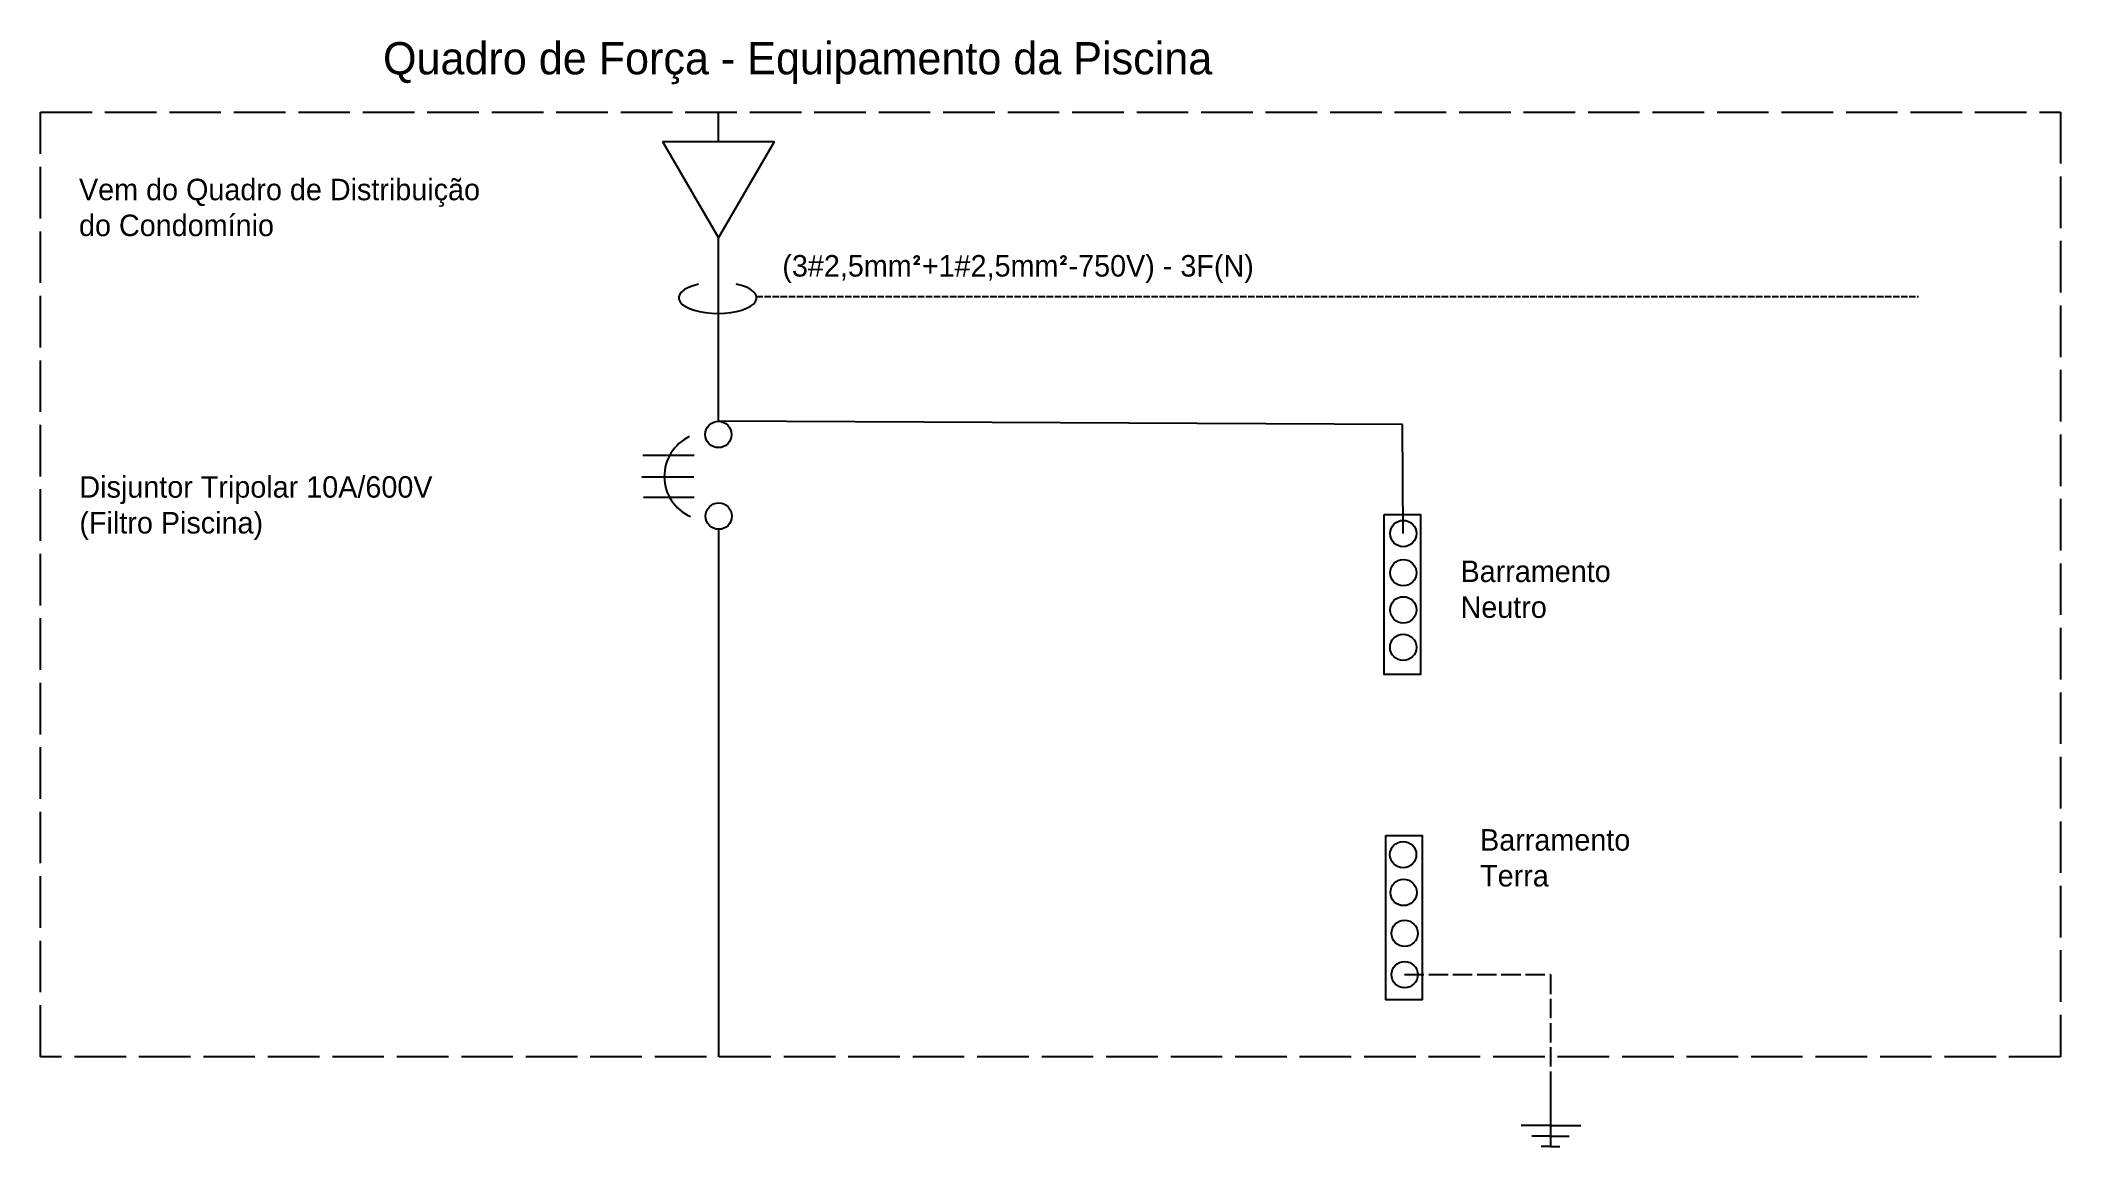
# Model space of a CAD drawing. Header units: millimetres. Extents: x 7202 to 10962, y -1026 to 1032.
import ezdxf

# ---------------------------------------------------------------- set-up
doc = ezdxf.new("R2010")
doc.units = ezdxf.units.MM
doc.linetypes.add('ACAD_ISO02W100', pattern=[15, 12, -3])

msp = doc.modelspace()

# ---------------------------------------------------------------- linework, layer by layer
at = {"ltscale": 8}
for p, q in [((8463.9, 844.6), (8463.9, 899.2)), ((8463.9, 323.6), (8463.9, 665.3))]:
    msp.add_line(p, q, dxfattribs=at)
for p, q in [((8360.1, 844.6), (8568.2, 844.6)), ((8360.1, 844.6), (8464.1, 665)), ((8464.1, 665), (8568.2, 844.6)), ((8323.3, 260.6), (8419.1, 260.6)), ((8321.5, 220.2), (8418.2, 220.2)), ((8324.3, 182.6), (8419.1, 182.6)), ((8464.4, 122.6), (8464.4, -858.9)), ((10012.5, -915.3), (10012.5, -986.8)), ((10012.5, -986.8), (9957.7, -986.8)), ((10012.5, -1006.4), (9977.7, -1006.4)), ((10012.5, -986.8), (10068.8, -986.8)), ((10012.5, -986.8), (10012.5, -1006.4)), ((10012.5, -1006.4), (10047.2, -1006.4)), ((10012.5, -1006.4), (10012.5, -1026)), ((10012.5, -1026), (9995.1, -1026)), ((10012.5, -1026), (10029.8, -1026))]:
    msp.add_line(p, q)
at = {"linetype": 'ACAD_ISO02W100'}
msp.add_line((8534.8, 555.9), (10697.5, 555.9), dxfattribs=at)
at = {"ltscale": 3}
for p, q in [((9736.7, 317.8), (8464.1, 323.6)), ((9738.4, 114.8), (9736.7, 317.8))]:
    msp.add_line(p, q, dxfattribs=at)
at = {"linetype": 'ACAD_ISO02W100', "ltscale": 3}
for p, q in [((9740.9, -706.1), (10012.5, -706.1)), ((10012.5, -706.1), (10012.5, -915.3))]:
    msp.add_line(p, q, dxfattribs=at)
at = {"linetype": 'ACAD_ISO02W100', "ltscale": 8}
msp.add_lwpolyline([(7202.3, 899.2), (10961.6, 899.2), (10961.6, -858.9), (7202.3, -858.9)], close=True, dxfattribs=at)
for points in [[(9702.7, 150.4), (9770.3, 150.4), (9770.2, -147.4), (9702.7, -147.4)], [(9705.8, -447.3), (9773.4, -447.3), (9773.4, -752.7), (9705.8, -752.7)]]:
    msp.add_lwpolyline(points, close=True)
for centre in [(8463.9, 299.1), (8464.5, 147.2), (9738.4, 114.8), (9738.4, 41.9), (9738.4, -27.3), (9738.3, -97), (9738.2, -482.7), (9739, -553.1), (9740.9, -629.2), (9740.9, -706.1)]:
    msp.add_circle(centre, 24.5)
msp.add_arc((8445.2, 221.1), 81.9, 115.3657, 246.0497)
msp.add_ellipse((8462.6, 553.4), major_axis=(72.5, 0), ratio=0.399663, start_param=2.086156, end_param=7.360453)

# ---------------------------------------------------------------- texts
at = {"attachment_point": 1}
for s, insert, char_height, width in [('Quadro de Força - Equipamento da Piscina', (7839.8, 1029.3), 60, 2419.714), ('\\PVem do Quadro de Distribuição\\Pdo Condomínio', (7274.1, 841.7), 40, 1812.724), ('\\PDisjuntor Tripolar 10A/600V\\P(Filtro Piscina)', (7274.9, 288.2), 40, 1812.724), ('Barramento\\PNeutro', (9845, 64.5), 40, 470.589), ('Barramento\\PTerra', (9881.4, -435.3), 40, 470.589)]:
    msp.add_mtext(s, dxfattribs=dict(at, insert=insert, char_height=char_height, width=width))
at = {"linetype": 'ACAD_ISO02W100', "insert": (8582.9, 633), "char_height": 40, "width": 1189.075, "attachment_point": 1}
msp.add_mtext('(3#2,5mm{\\fISOCPEUR|b0|i0|c0|p34;²}+1#2,5mm{\\fISOCPEUR|b0|i0|c0|p34;²}-750V) - 3F(N)', dxfattribs=at)

doc.saveas('drawing.dxf')
